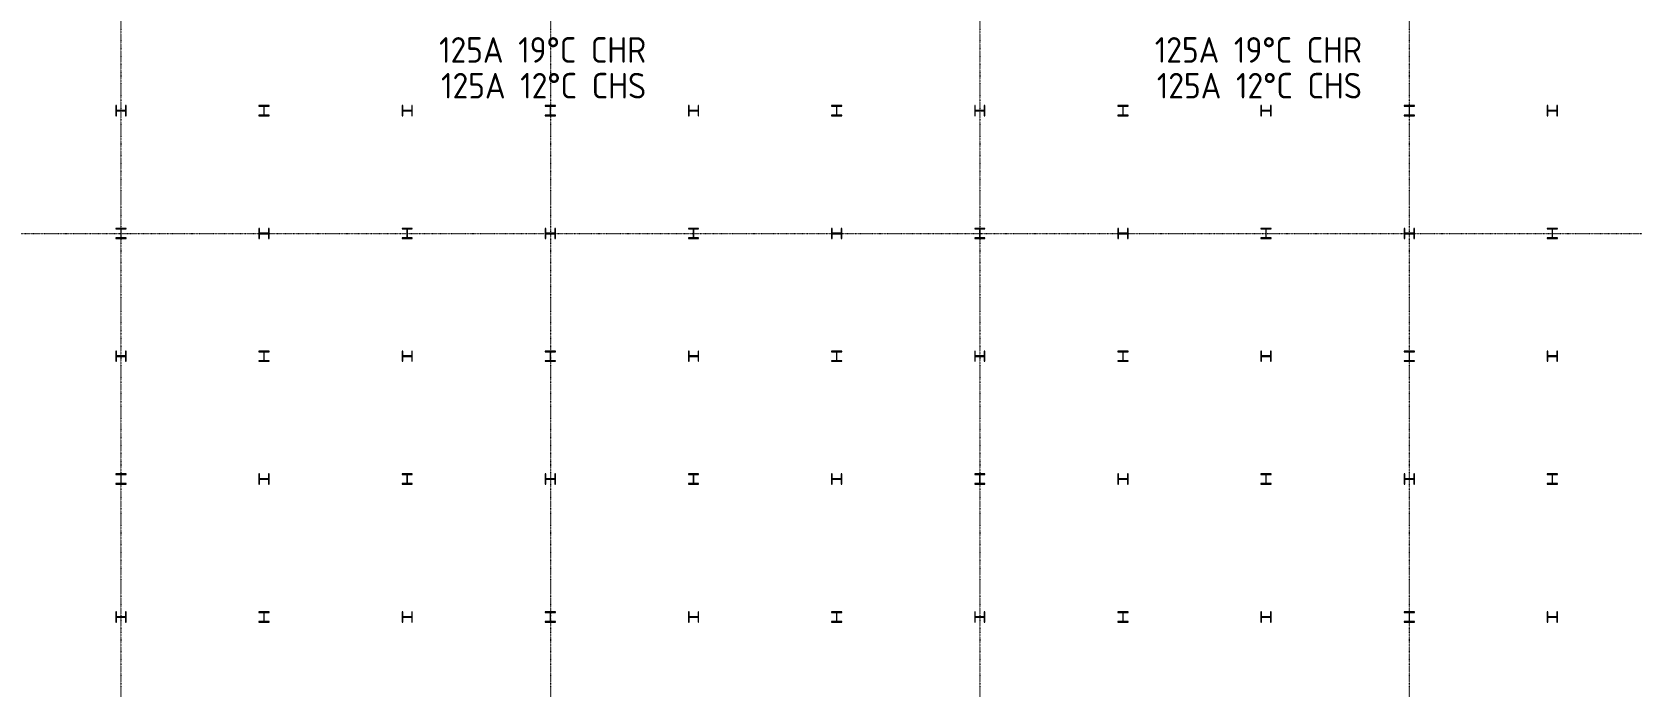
# Model space of a CAD drawing. Extents: x -32000 to 363140, y -29000 to 144266.
# Drawn here: x 66661 to 97938, y 66150 to 78940 of the extents above; entities that cross this region are included whole.
import ezdxf
from ezdxf.enums import TextEntityAlignment as Align

# ---------------------------------------------------------------- set-up
doc = ezdxf.new("R2010")
doc.units = 0
doc.header["$LTSCALE"] = 10
doc.linetypes.add('H12PL25$0$JJP_三點線', pattern=[0.9, 0.3, -0.15, 0, -0.15, 0, -0.15, 0, -0.15])
for name, color, linetype in [('H12PL25$0$S-COL', 252, 'Continuous'), ('H12PL25$0$S-GRID', 252, 'Continuous'), ('XFM1P20-200k$0$$0$M-PIPE-TEXT', 3, 'Continuous')]:
    doc.layers.add(name, color=color, linetype=linetype)
doc.styles.add('XFM1P20-200k$0$$0$aa-txt', font='isocp.shx', dxfattribs={"bigfont": 'chineset.shx'})

# ---------------------------------------------------------------- blocks, each defined once
blk = doc.blocks.new('H12PL25')
at = {"layer": 'H12PL25$0$S-COL', "lineweight": 0, "flags": 128}
for points in [[(68500, 77500), (68488, 77500), (68488, 77417, -0.41421356), (68475, 77404), (68325, 77404, -0.41421356), (68312, 77417), (68312, 77500), (68300, 77500), (68300, 77300), (68312, 77300), (68312, 77383, -0.41421356), (68325, 77396), (68475, 77396, -0.41421356), (68488, 77383), (68488, 77300), (68500, 77300)], [(71300, 77300), (71300, 77312), (71217, 77312, -0.41421356), (71204, 77325), (71204, 77475, -0.41421356), (71217, 77488), (71300, 77488), (71300, 77500), (71100, 77500), (71100, 77488), (71183, 77488, -0.41421356), (71196, 77475), (71196, 77325, -0.41421356), (71183, 77312), (71100, 77312), (71100, 77300)], [(74100, 77500), (74088, 77500), (74088, 77417, -0.41421356), (74075, 77404), (73925, 77404, -0.41421356), (73912, 77417), (73912, 77500), (73900, 77500), (73900, 77300), (73912, 77300), (73912, 77383, -0.41421356), (73925, 77396), (74075, 77396, -0.41421356), (74088, 77383), (74088, 77300), (74100, 77300)], [(76900, 77300), (76900, 77312), (76817, 77312, -0.41421356), (76804, 77325), (76804, 77475, -0.41421356), (76817, 77488), (76900, 77488), (76900, 77500), (76700, 77500), (76700, 77488), (76783, 77488, -0.41421356), (76796, 77475), (76796, 77325, -0.41421356), (76783, 77312), (76700, 77312), (76700, 77300)], [(79700, 77500), (79688, 77500), (79688, 77417, -0.41421356), (79675, 77404), (79525, 77404, -0.41421356), (79512, 77417), (79512, 77500), (79500, 77500), (79500, 77300), (79512, 77300), (79512, 77383, -0.41421356), (79525, 77396), (79675, 77396, -0.41421356), (79688, 77383), (79688, 77300), (79700, 77300)], [(82500, 77300), (82500, 77312), (82417, 77312, -0.41421356), (82404, 77325), (82404, 77475, -0.41421356), (82417, 77488), (82500, 77488), (82500, 77500), (82300, 77500), (82300, 77488), (82383, 77488, -0.41421356), (82396, 77475), (82396, 77325, -0.41421356), (82383, 77312), (82300, 77312), (82300, 77300)], [(85300, 77500), (85288, 77500), (85288, 77417, -0.41421356), (85275, 77404), (85125, 77404, -0.41421356), (85112, 77417), (85112, 77500), (85100, 77500), (85100, 77300), (85112, 77300), (85112, 77383, -0.41421356), (85125, 77396), (85275, 77396, -0.41421356), (85288, 77383), (85288, 77300), (85300, 77300)], [(88100, 77300), (88100, 77312), (88017, 77312, -0.41421356), (88004, 77325), (88004, 77475, -0.41421356), (88017, 77488), (88100, 77488), (88100, 77500), (87900, 77500), (87900, 77488), (87983, 77488, -0.41421356), (87996, 77475), (87996, 77325, -0.41421356), (87983, 77312), (87900, 77312), (87900, 77300)], [(90900, 77500), (90888, 77500), (90888, 77417, -0.41421356), (90875, 77404), (90725, 77404, -0.41421356), (90712, 77417), (90712, 77500), (90700, 77500), (90700, 77300), (90712, 77300), (90712, 77383, -0.41421356), (90725, 77396), (90875, 77396, -0.41421356), (90888, 77383), (90888, 77300), (90900, 77300)], [(93700, 77300), (93700, 77312), (93617, 77312, -0.41421356), (93604, 77325), (93604, 77475, -0.41421356), (93617, 77488), (93700, 77488), (93700, 77500), (93500, 77500), (93500, 77488), (93583, 77488, -0.41421356), (93596, 77475), (93596, 77325, -0.41421356), (93583, 77312), (93500, 77312), (93500, 77300)], [(96500, 77500), (96488, 77500), (96488, 77417, -0.41421356), (96475, 77404), (96325, 77404, -0.41421356), (96312, 77417), (96312, 77500), (96300, 77500), (96300, 77300), (96312, 77300), (96312, 77383, -0.41421356), (96325, 77396), (96475, 77396, -0.41421356), (96488, 77383), (96488, 77300), (96500, 77300)], [(68500, 74900), (68500, 74912), (68417, 74912, -0.41421356), (68404, 74925), (68404, 75075, -0.41421356), (68417, 75088), (68500, 75088), (68500, 75100), (68300, 75100), (68300, 75088), (68383, 75088, -0.41421356), (68396, 75075), (68396, 74925, -0.41421356), (68383, 74912), (68300, 74912), (68300, 74900)], [(71300, 75100), (71288, 75100), (71288, 75017, -0.41421356), (71275, 75004), (71125, 75004, -0.41421356), (71112, 75017), (71112, 75100), (71100, 75100), (71100, 74900), (71112, 74900), (71112, 74983, -0.41421356), (71125, 74996), (71275, 74996, -0.41421356), (71288, 74983), (71288, 74900), (71300, 74900)], [(74100, 74900), (74100, 74912), (74017, 74912, -0.41421356), (74004, 74925), (74004, 75075, -0.41421356), (74017, 75088), (74100, 75088), (74100, 75100), (73900, 75100), (73900, 75088), (73983, 75088, -0.41421356), (73996, 75075), (73996, 74925, -0.41421356), (73983, 74912), (73900, 74912), (73900, 74900)], [(76900, 75100), (76888, 75100), (76888, 75017, -0.41421356), (76875, 75004), (76725, 75004, -0.41421356), (76712, 75017), (76712, 75100), (76700, 75100), (76700, 74900), (76712, 74900), (76712, 74983, -0.41421356), (76725, 74996), (76875, 74996, -0.41421356), (76888, 74983), (76888, 74900), (76900, 74900)], [(79700, 74900), (79700, 74912), (79617, 74912, -0.41421356), (79604, 74925), (79604, 75075, -0.41421356), (79617, 75088), (79700, 75088), (79700, 75100), (79500, 75100), (79500, 75088), (79583, 75088, -0.41421356), (79596, 75075), (79596, 74925, -0.41421356), (79583, 74912), (79500, 74912), (79500, 74900)], [(82500, 75100), (82488, 75100), (82488, 75017, -0.41421356), (82475, 75004), (82325, 75004, -0.41421356), (82312, 75017), (82312, 75100), (82300, 75100), (82300, 74900), (82312, 74900), (82312, 74983, -0.41421356), (82325, 74996), (82475, 74996, -0.41421356), (82488, 74983), (82488, 74900), (82500, 74900)], [(85300, 74900), (85300, 74912), (85217, 74912, -0.41421356), (85204, 74925), (85204, 75075, -0.41421356), (85217, 75088), (85300, 75088), (85300, 75100), (85100, 75100), (85100, 75088), (85183, 75088, -0.41421356), (85196, 75075), (85196, 74925, -0.41421356), (85183, 74912), (85100, 74912), (85100, 74900)], [(88100, 75100), (88088, 75100), (88088, 75017, -0.41421356), (88075, 75004), (87925, 75004, -0.41421356), (87912, 75017), (87912, 75100), (87900, 75100), (87900, 74900), (87912, 74900), (87912, 74983, -0.41421356), (87925, 74996), (88075, 74996, -0.41421356), (88088, 74983), (88088, 74900), (88100, 74900)], [(90900, 74900), (90900, 74912), (90817, 74912, -0.41421356), (90804, 74925), (90804, 75075, -0.41421356), (90817, 75088), (90900, 75088), (90900, 75100), (90700, 75100), (90700, 75088), (90783, 75088, -0.41421356), (90796, 75075), (90796, 74925, -0.41421356), (90783, 74912), (90700, 74912), (90700, 74900)], [(93700, 75100), (93688, 75100), (93688, 75017, -0.41421356), (93675, 75004), (93525, 75004, -0.41421356), (93512, 75017), (93512, 75100), (93500, 75100), (93500, 74900), (93512, 74900), (93512, 74983, -0.41421356), (93525, 74996), (93675, 74996, -0.41421356), (93688, 74983), (93688, 74900), (93700, 74900)], [(96500, 74900), (96500, 74912), (96417, 74912, -0.41421356), (96404, 74925), (96404, 75075, -0.41421356), (96417, 75088), (96500, 75088), (96500, 75100), (96300, 75100), (96300, 75088), (96383, 75088, -0.41421356), (96396, 75075), (96396, 74925, -0.41421356), (96383, 74912), (96300, 74912), (96300, 74900)], [(68500, 72700), (68488, 72700), (68488, 72617, -0.41421356), (68475, 72604), (68325, 72604, -0.41421356), (68312, 72617), (68312, 72700), (68300, 72700), (68300, 72500), (68312, 72500), (68312, 72583, -0.41421356), (68325, 72596), (68475, 72596, -0.41421356), (68488, 72583), (68488, 72500), (68500, 72500)], [(71300, 72500), (71300, 72512), (71217, 72512, -0.41421356), (71204, 72525), (71204, 72675, -0.41421356), (71217, 72688), (71300, 72688), (71300, 72700), (71100, 72700), (71100, 72688), (71183, 72688, -0.41421356), (71196, 72675), (71196, 72525, -0.41421356), (71183, 72512), (71100, 72512), (71100, 72500)], [(74100, 72700), (74088, 72700), (74088, 72617, -0.41421356), (74075, 72604), (73925, 72604, -0.41421356), (73912, 72617), (73912, 72700), (73900, 72700), (73900, 72500), (73912, 72500), (73912, 72583, -0.41421356), (73925, 72596), (74075, 72596, -0.41421356), (74088, 72583), (74088, 72500), (74100, 72500)], [(76900, 72500), (76900, 72512), (76817, 72512, -0.41421356), (76804, 72525), (76804, 72675, -0.41421356), (76817, 72688), (76900, 72688), (76900, 72700), (76700, 72700), (76700, 72688), (76783, 72688, -0.41421356), (76796, 72675), (76796, 72525, -0.41421356), (76783, 72512), (76700, 72512), (76700, 72500)], [(79700, 72700), (79688, 72700), (79688, 72617, -0.41421356), (79675, 72604), (79525, 72604, -0.41421356), (79512, 72617), (79512, 72700), (79500, 72700), (79500, 72500), (79512, 72500), (79512, 72583, -0.41421356), (79525, 72596), (79675, 72596, -0.41421356), (79688, 72583), (79688, 72500), (79700, 72500)], [(82500, 72500), (82500, 72512), (82417, 72512, -0.41421356), (82404, 72525), (82404, 72675, -0.41421356), (82417, 72688), (82500, 72688), (82500, 72700), (82300, 72700), (82300, 72688), (82383, 72688, -0.41421356), (82396, 72675), (82396, 72525, -0.41421356), (82383, 72512), (82300, 72512), (82300, 72500)], [(85300, 72700), (85288, 72700), (85288, 72617, -0.41421356), (85275, 72604), (85125, 72604, -0.41421356), (85112, 72617), (85112, 72700), (85100, 72700), (85100, 72500), (85112, 72500), (85112, 72583, -0.41421356), (85125, 72596), (85275, 72596, -0.41421356), (85288, 72583), (85288, 72500), (85300, 72500)], [(88100, 72500), (88100, 72512), (88017, 72512, -0.41421356), (88004, 72525), (88004, 72675, -0.41421356), (88017, 72688), (88100, 72688), (88100, 72700), (87900, 72700), (87900, 72688), (87983, 72688, -0.41421356), (87996, 72675), (87996, 72525, -0.41421356), (87983, 72512), (87900, 72512), (87900, 72500)], [(90900, 72700), (90888, 72700), (90888, 72617, -0.41421356), (90875, 72604), (90725, 72604, -0.41421356), (90712, 72617), (90712, 72700), (90700, 72700), (90700, 72500), (90712, 72500), (90712, 72583, -0.41421356), (90725, 72596), (90875, 72596, -0.41421356), (90888, 72583), (90888, 72500), (90900, 72500)], [(93700, 72500), (93700, 72512), (93617, 72512, -0.41421356), (93604, 72525), (93604, 72675, -0.41421356), (93617, 72688), (93700, 72688), (93700, 72700), (93500, 72700), (93500, 72688), (93583, 72688, -0.41421356), (93596, 72675), (93596, 72525, -0.41421356), (93583, 72512), (93500, 72512), (93500, 72500)], [(96500, 72700), (96488, 72700), (96488, 72617, -0.41421356), (96475, 72604), (96325, 72604, -0.41421356), (96312, 72617), (96312, 72700), (96300, 72700), (96300, 72500), (96312, 72500), (96312, 72583, -0.41421356), (96325, 72596), (96475, 72596, -0.41421356), (96488, 72583), (96488, 72500), (96500, 72500)], [(68500, 70100), (68500, 70112), (68417, 70112, -0.41421356), (68404, 70125), (68404, 70275, -0.41421356), (68417, 70288), (68500, 70288), (68500, 70300), (68300, 70300), (68300, 70288), (68383, 70288, -0.41421356), (68396, 70275), (68396, 70125, -0.41421356), (68383, 70112), (68300, 70112), (68300, 70100)], [(71300, 70300), (71288, 70300), (71288, 70217, -0.41421356), (71275, 70204), (71125, 70204, -0.41421356), (71112, 70217), (71112, 70300), (71100, 70300), (71100, 70100), (71112, 70100), (71112, 70183, -0.41421356), (71125, 70196), (71275, 70196, -0.41421356), (71288, 70183), (71288, 70100), (71300, 70100)], [(74100, 70100), (74100, 70112), (74017, 70112, -0.41421356), (74004, 70125), (74004, 70275, -0.41421356), (74017, 70288), (74100, 70288), (74100, 70300), (73900, 70300), (73900, 70288), (73983, 70288, -0.41421356), (73996, 70275), (73996, 70125, -0.41421356), (73983, 70112), (73900, 70112), (73900, 70100)], [(76900, 70300), (76888, 70300), (76888, 70217, -0.41421356), (76875, 70204), (76725, 70204, -0.41421356), (76712, 70217), (76712, 70300), (76700, 70300), (76700, 70100), (76712, 70100), (76712, 70183, -0.41421356), (76725, 70196), (76875, 70196, -0.41421356), (76888, 70183), (76888, 70100), (76900, 70100)], [(79700, 70100), (79700, 70112), (79617, 70112, -0.41421356), (79604, 70125), (79604, 70275, -0.41421356), (79617, 70288), (79700, 70288), (79700, 70300), (79500, 70300), (79500, 70288), (79583, 70288, -0.41421356), (79596, 70275), (79596, 70125, -0.41421356), (79583, 70112), (79500, 70112), (79500, 70100)], [(82500, 70300), (82488, 70300), (82488, 70217, -0.41421356), (82475, 70204), (82325, 70204, -0.41421356), (82312, 70217), (82312, 70300), (82300, 70300), (82300, 70100), (82312, 70100), (82312, 70183, -0.41421356), (82325, 70196), (82475, 70196, -0.41421356), (82488, 70183), (82488, 70100), (82500, 70100)], [(85300, 70100), (85300, 70112), (85217, 70112, -0.41421356), (85204, 70125), (85204, 70275, -0.41421356), (85217, 70288), (85300, 70288), (85300, 70300), (85100, 70300), (85100, 70288), (85183, 70288, -0.41421356), (85196, 70275), (85196, 70125, -0.41421356), (85183, 70112), (85100, 70112), (85100, 70100)], [(88100, 70300), (88088, 70300), (88088, 70217, -0.41421356), (88075, 70204), (87925, 70204, -0.41421356), (87912, 70217), (87912, 70300), (87900, 70300), (87900, 70100), (87912, 70100), (87912, 70183, -0.41421356), (87925, 70196), (88075, 70196, -0.41421356), (88088, 70183), (88088, 70100), (88100, 70100)], [(90900, 70100), (90900, 70112), (90817, 70112, -0.41421356), (90804, 70125), (90804, 70275, -0.41421356), (90817, 70288), (90900, 70288), (90900, 70300), (90700, 70300), (90700, 70288), (90783, 70288, -0.41421356), (90796, 70275), (90796, 70125, -0.41421356), (90783, 70112), (90700, 70112), (90700, 70100)], [(93700, 70300), (93688, 70300), (93688, 70217, -0.41421356), (93675, 70204), (93525, 70204, -0.41421356), (93512, 70217), (93512, 70300), (93500, 70300), (93500, 70100), (93512, 70100), (93512, 70183, -0.41421356), (93525, 70196), (93675, 70196, -0.41421356), (93688, 70183), (93688, 70100), (93700, 70100)], [(96500, 70100), (96500, 70112), (96417, 70112, -0.41421356), (96404, 70125), (96404, 70275, -0.41421356), (96417, 70288), (96500, 70288), (96500, 70300), (96300, 70300), (96300, 70288), (96383, 70288, -0.41421356), (96396, 70275), (96396, 70125, -0.41421356), (96383, 70112), (96300, 70112), (96300, 70100)], [(68500, 67600), (68488, 67600), (68488, 67517, -0.41421356), (68475, 67504), (68325, 67504, -0.41421356), (68312, 67517), (68312, 67600), (68300, 67600), (68300, 67400), (68312, 67400), (68312, 67483, -0.41421356), (68325, 67496), (68475, 67496, -0.41421356), (68488, 67483), (68488, 67400), (68500, 67400)], [(71300, 67400), (71300, 67412), (71217, 67412, -0.41421356), (71204, 67425), (71204, 67575, -0.41421356), (71217, 67588), (71300, 67588), (71300, 67600), (71100, 67600), (71100, 67588), (71183, 67588, -0.41421356), (71196, 67575), (71196, 67425, -0.41421356), (71183, 67412), (71100, 67412), (71100, 67400)], [(74100, 67600), (74088, 67600), (74088, 67517, -0.41421356), (74075, 67504), (73925, 67504, -0.41421356), (73912, 67517), (73912, 67600), (73900, 67600), (73900, 67400), (73912, 67400), (73912, 67483, -0.41421356), (73925, 67496), (74075, 67496, -0.41421356), (74088, 67483), (74088, 67400), (74100, 67400)], [(76900, 67400), (76900, 67412), (76817, 67412, -0.41421356), (76804, 67425), (76804, 67575, -0.41421356), (76817, 67588), (76900, 67588), (76900, 67600), (76700, 67600), (76700, 67588), (76783, 67588, -0.41421356), (76796, 67575), (76796, 67425, -0.41421356), (76783, 67412), (76700, 67412), (76700, 67400)], [(79700, 67600), (79688, 67600), (79688, 67517, -0.41421356), (79675, 67504), (79525, 67504, -0.41421356), (79512, 67517), (79512, 67600), (79500, 67600), (79500, 67400), (79512, 67400), (79512, 67483, -0.41421356), (79525, 67496), (79675, 67496, -0.41421356), (79688, 67483), (79688, 67400), (79700, 67400)], [(82500, 67400), (82500, 67412), (82417, 67412, -0.41421356), (82404, 67425), (82404, 67575, -0.41421356), (82417, 67588), (82500, 67588), (82500, 67600), (82300, 67600), (82300, 67588), (82383, 67588, -0.41421356), (82396, 67575), (82396, 67425, -0.41421356), (82383, 67412), (82300, 67412), (82300, 67400)], [(85300, 67600), (85288, 67600), (85288, 67517, -0.41421356), (85275, 67504), (85125, 67504, -0.41421356), (85112, 67517), (85112, 67600), (85100, 67600), (85100, 67400), (85112, 67400), (85112, 67483, -0.41421356), (85125, 67496), (85275, 67496, -0.41421356), (85288, 67483), (85288, 67400), (85300, 67400)], [(88100, 67400), (88100, 67412), (88017, 67412, -0.41421356), (88004, 67425), (88004, 67575, -0.41421356), (88017, 67588), (88100, 67588), (88100, 67600), (87900, 67600), (87900, 67588), (87983, 67588, -0.41421356), (87996, 67575), (87996, 67425, -0.41421356), (87983, 67412), (87900, 67412), (87900, 67400)], [(90900, 67600), (90888, 67600), (90888, 67517, -0.41421356), (90875, 67504), (90725, 67504, -0.41421356), (90712, 67517), (90712, 67600), (90700, 67600), (90700, 67400), (90712, 67400), (90712, 67483, -0.41421356), (90725, 67496), (90875, 67496, -0.41421356), (90888, 67483), (90888, 67400), (90900, 67400)], [(93700, 67400), (93700, 67412), (93617, 67412, -0.41421356), (93604, 67425), (93604, 67575, -0.41421356), (93617, 67588), (93700, 67588), (93700, 67600), (93500, 67600), (93500, 67588), (93583, 67588, -0.41421356), (93596, 67575), (93596, 67425, -0.41421356), (93583, 67412), (93500, 67412), (93500, 67400)], [(96500, 67600), (96488, 67600), (96488, 67517, -0.41421356), (96475, 67504), (96325, 67504, -0.41421356), (96312, 67517), (96312, 67600), (96300, 67600), (96300, 67400), (96312, 67400), (96312, 67483, -0.41421356), (96325, 67496), (96475, 67496, -0.41421356), (96488, 67483), (96488, 67400), (96500, 67400)]]:
    blk.add_lwpolyline(points, format="xyb", close=True, dxfattribs=at)
at = {"layer": 'H12PL25$0$S-GRID', "linetype": 'H12PL25$0$JJP_三點線', "lineweight": 0}
for p, q in [((68400, 128250), (68400, -28000)), ((76800, 128250), (76800, -28000)), ((85200, 128250), (85200, -28000)), ((93600, 128250), (93600, -28000)), ((-29000, 75000), (289600, 75000))]:
    blk.add_line(p, q, dxfattribs=at)
blk = doc.blocks.new('XFM1P20-200k')
at = {"layer": 'XFM1P20-200k$0$$0$M-PIPE-TEXT', "style": 'XFM1P20-200k$0$$0$aa-txt'}
for s, p in [('125A 19%%DC CHR', (78674, 78590, 0)), ('125A 19%%DC CHR', (92674, 78590, 0)), ('125A 12%%DC CHS', (78674, 77890, 0)), ('125A 12%%DC CHS', (92674, 77890, 0))]:
    blk.add_text(s, height=500, dxfattribs=at).set_placement(p, align=Align.MIDDLE_RIGHT)

msp = doc.modelspace()

# ---------------------------------------------------------------- block references
msp.add_blockref('H12PL25', (0, 0))

# ---------------------------------------------------------------- next in the draw order: block references
msp.add_blockref('XFM1P20-200k', (0, 0))

doc.saveas('drawing.dxf')
